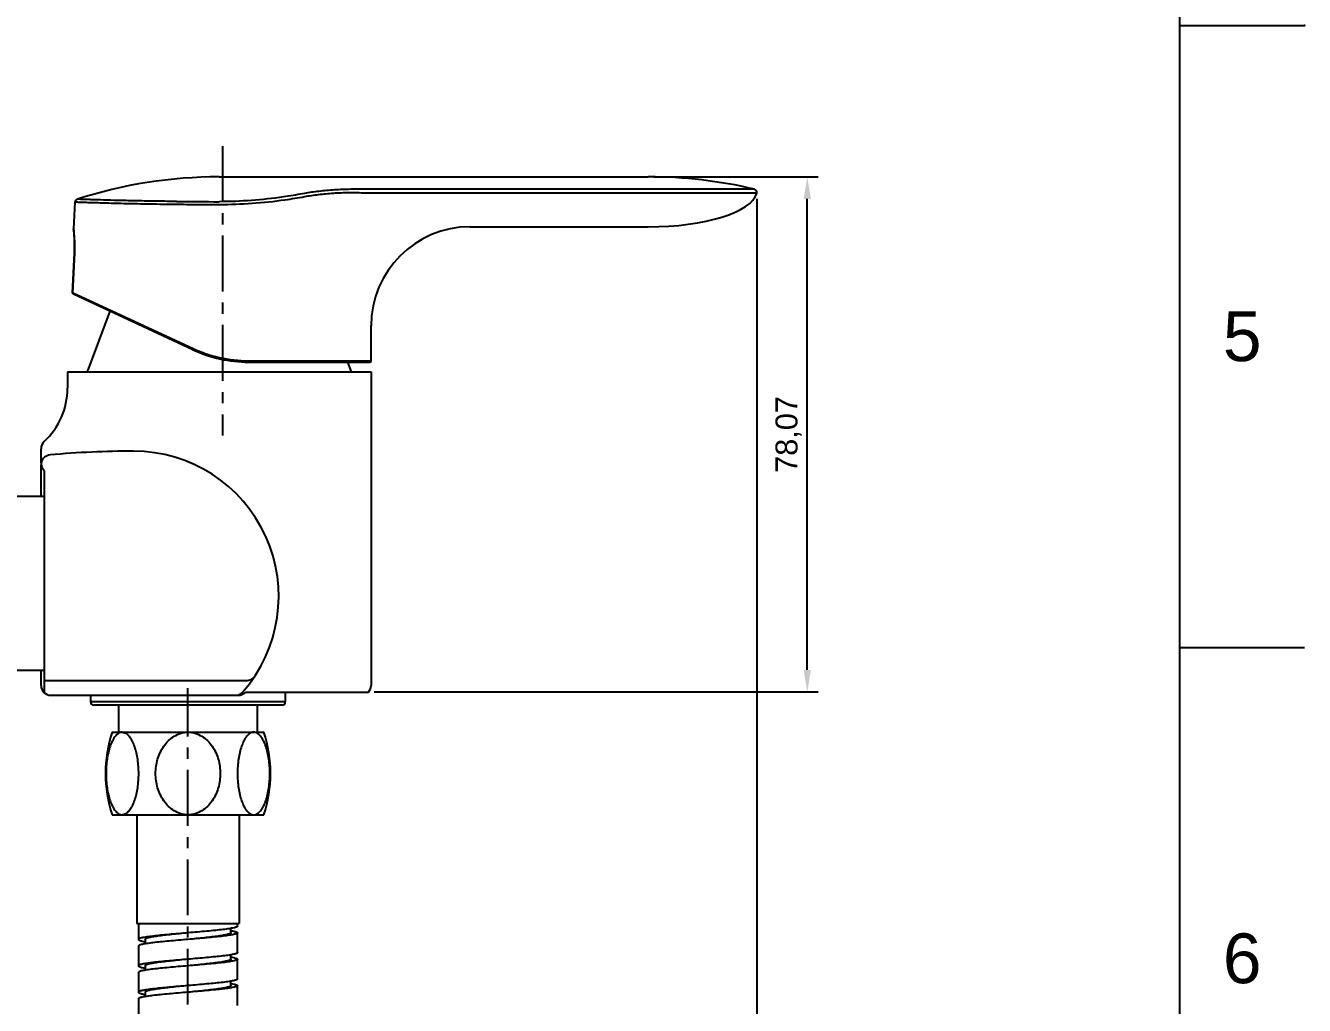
# Model space of a CAD drawing. Header units: millimetres. Extents: x 789 to 1209, y 393 to 987.
# Drawn here: x 1063.8 to 1209.1, y 578.2 to 689.6 of the extents above; entities that cross this region are included whole.
import ezdxf

# ---------------------------------------------------------------- set-up
doc = ezdxf.new("R2010")
doc.units = ezdxf.units.MM
doc.header["$LTSCALE"] = 0.1
doc.linetypes.add('CENTERX2', pattern=[101.6, 63.5, -12.7, 12.7, -12.7])
for name, color, linetype in [('02___PRT_ALL_AXES', 7, 'Continuous'), ('CENTER', 1, 'CENTERX2'), ('DIM', 3, 'Continuous')]:
    doc.layers.add(name, color=color, linetype=linetype)
doc.styles.get("Standard").update_dxf_attribs({"font": 'arial.ttf'})
doc.dimstyles.new('ISO-25', dxfattribs={"dimtxt": 2.5, "dimasz": 2.5, "dimexe": 1.25, "dimexo": 0.625, "dimtad": 1, "dimlfac": 1.333333, "dimtxsty": 'Standard', "dimcen": 2.5, "dimadec": 0, "dimazin": 0, "dimtfac": 1, "dimtmove": 0, "dimatfit": 3, "dimfxl": 0, "dimarcsym": 0})

# ---------------------------------------------------------------- blocks, each defined once
blk = doc.blocks.new('*D19')
at = {"layer": 'Defpoints', "color": 0}
for p in [(1146.92, 670.5), (1082.28, 548), (1082.28, 546.58)]:
    blk.add_point(p, dxfattribs=at)
at = {"layer": 'DIM', "color": 0, "lineweight": -2}
for p, q in [((1146.92, 669.87), (1146.92, 545.33)), ((1082.28, 547.38), (1082.28, 545.33)), ((1144.42, 546.58), (1084.78, 546.58))]:
    blk.add_line(p, q, dxfattribs=at)
at = {"layer": 'DIM', "color": 0}
for points in [[(1084.78, 546.99), (1084.78, 546.16), (1082.28, 546.58)], [(1144.42, 546.99), (1144.42, 546.16), (1146.92, 546.58)]]:
    blk.add_solid(points, dxfattribs=at)
at = {"layer": 'DIM', "color": 0, "insert": (1114.6, 548.71), "char_height": 2.5, "attachment_point": 5}
blk.add_mtext('86,18', dxfattribs=at)
blk = doc.blocks.new('*D20')
at = {"layer": 'Defpoints', "color": 0}
for p in [(1134.6, 672.36), (1152.66, 672.36), (1102.81, 613.81)]:
    blk.add_point(p, dxfattribs=at)
at = {"layer": 'DIM', "color": 0, "lineweight": -2}
for p, q in [((1135.22, 672.36), (1153.91, 672.36)), ((1152.66, 616.31), (1152.66, 669.86)), ((1103.43, 613.81), (1153.91, 613.81))]:
    blk.add_line(p, q, dxfattribs=at)
at = {"layer": 'DIM', "color": 0}
for points in [[(1152.24, 669.86), (1153.07, 669.86), (1152.66, 672.36)], [(1152.24, 616.31), (1153.07, 616.31), (1152.66, 613.81)]]:
    blk.add_solid(points, dxfattribs=at)
at = {"layer": 'DIM', "color": 0, "insert": (1150.53, 643.08), "char_height": 2.5, "attachment_point": 5, "rotation": 90}
blk.add_mtext('78,07', dxfattribs=at)

msp = doc.modelspace()

# ---------------------------------------------------------------- linework, layer by layer
for p, q in [((1195.0082, 406.7277), (1195.0082, 972.3843)), ((1195.0082, 689.556), (1209.1496, 689.556)), ((1195.0082, 618.8489), (1209.1496, 618.8489))]:
    msp.add_line(p, q)
at = {"color": 7, "linetype": 'Continuous'}
for p, q in [((1085.8464, 672.3577), (1134.5964, 672.3577)), ((1146.6432, 670.9607), (1102.4259, 670.9607)), ((1146.9193, 670.4976), (1102.4259, 670.4976)), ((1069.4283, 669.4767), (1069.2903, 666.462)), ((1080.9899, 669.5635), (1080.8021, 669.5654)), ((1069.2911, 666.4549), (1069.2903, 666.462)), ((1069.2939, 666.4292), (1069.2911, 666.4549)), ((1069.3029, 666.3293), (1069.3337, 666.0097)), ((1114.3151, 666.6956), (1114.3423, 666.6815)), ((1114.3461, 666.6815), (1134.5964, 666.6815)), ((1069.3834, 663.6869), (1069.1798, 659.1793)), ((1069.1817, 659.1792), (1069.3852, 663.6868)), ((1069.3834, 663.6869), (1069.3852, 663.6868)), ((1069.1798, 659.1785), (1069.1817, 659.1792)), ((1069.1817, 659.1792), (1069.2779, 659.1346)), ((1082.8325, 652.7105), (1069.2662, 659.0365)), ((1069.2779, 659.1346), (1069.7094, 658.9348)), ((1069.7094, 658.9348), (1070.0404, 658.7815)), ((1070.0404, 658.7815), (1081.9086, 653.2911)), ((1073.406, 657.1061), (1070.8509, 650.1923)), ((1103.0777, 655.4501), (1103.0964, 655.4338)), ((1081.9086, 653.2911), (1082.8698, 652.8466)), ((1082.8698, 652.8466), (1082.8884, 652.838)), ((1085.8464, 651.8322), (1085.8128, 651.686)), ((1089.1718, 651.3051), (1102.9459, 651.3051)), ((1089.1753, 651.4551), (1089.201, 651.4551)), ((1089.201, 651.4551), (1103.0964, 651.4551)), ((1100.4306, 651.3051), (1100.8419, 650.1923)), ((1068.5964, 650.1801), (1068.5964, 648.3296)), ((1068.5964, 650.1801), (1103.0964, 650.1801)), ((1103.0964, 650.1801), (1103.0964, 614.5551)), ((1065.5964, 639.8591), (1065.5964, 641.4558)), ((1065.5964, 636.0801), (1065.5964, 639.6311)), ((1065.9714, 613.7166), (1065.9714, 638.9136)), ((1062.0714, 636.0801), (1065.9714, 636.0801)), ((1062.0714, 616.2801), (1065.9714, 616.2801)), ((1065.5964, 614.5551), (1065.5964, 616.2801)), ((1066.3095, 615.1157), (1088.9393, 615.1157)), ((1066.7214, 613.4301), (1087.9416, 613.4301)), ((1071.2214, 613.4301), (1071.2214, 612.6801)), ((1087.6685, 613.4301), (1087.9415, 613.4301)), ((1088.8864, 613.8051), (1102.8099, 613.8051)), ((1093.3464, 613.8051), (1093.3464, 612.6801)), ((1093.3464, 612.6801), (1071.2214, 612.6801)), ((1092.9714, 612.3051), (1071.5964, 612.3051)), ((1074.4089, 612.3051), (1074.4089, 609.2301)), ((1090.1589, 612.3051), (1090.1589, 609.2301)), ((1073.6589, 609.2301), (1090.9089, 609.2301)), ((1073.6589, 599.8551), (1090.9089, 599.8551)), ((1076.6589, 587.4801), (1076.6589, 585.6801)), ((1087.9089, 587.1801), (1087.9089, 587.4801)), ((1077.4089, 585.6801), (1077.4089, 585.1771)), ((1087.1589, 586.4301), (1087.1589, 586.9327)), ((1087.9089, 584.1801), (1087.9089, 586.4301)), ((1076.6589, 584.9301), (1076.6589, 582.6801)), ((1087.1589, 583.4301), (1087.1589, 583.9331)), ((1087.9089, 581.1801), (1087.9089, 583.4301)), ((1076.6589, 581.9301), (1076.6589, 579.6801)), ((1077.4089, 582.6801), (1077.4089, 582.1776)), ((1087.1589, 580.4301), (1087.1589, 580.934)), ((1087.9089, 578.1801), (1087.9089, 580.4301)), ((1076.6589, 578.9301), (1076.6589, 576.6801)), ((1077.4089, 579.6801), (1077.4089, 579.1761))]:
    msp.add_line(p, q, dxfattribs=at)
msp.add_lwpolyline([(1069.3337, 666.0097), (1069.3705, 665.5062), (1069.3967, 664.8627), (1069.3978, 664.1364), (1069.3834, 663.6869)], dxfattribs=at)
for centre, radius, start, end in [((1085.8464, 619.7155), 52.6422, 90, 107.875571), ((1134.5964, 619.7155), 52.6422, 76.770987, 90), ((1146.5574, 670.5957), 0.375, 344.835876, 76.770987), ((1069.8029, 669.4595), 0.375, 107.875571, 177.378696), ((1085.9166, 1155.5561), 486.0175, 269.41918, 269.991714), ((1051.6196, 664.4668), 17.7829, 5.629682, 6.335592), ((1051.7701, 664.471), 17.6328, 358.969395, 5.664106), ((1114.3461, 655.4316), 11.2499, 90.000003, 180.000002), ((1051.8602, 664.4746), 17.5427, 358.624145, 358.952546), ((1052.0297, 664.4693), 17.3732, 357.418376, 358.628026), ((1069.3296, 659.1725), 0.15, 177.40221, 245.010903), ((1089.1718, 666.3051), 15, 245, 270), ((1089.1892, 666.5155), 15.059, 245.265814, 257.174321), ((1089.2005, 666.5591), 15.104, 257.169533, 269.904554), ((1102.9464, 651.4551), 0.15, 270, 0), ((1060.3467, 648.3297), 8.2498, 312.842177, 359.999041), ((1066.7212, 641.4559), 1.1248, 132.839558, 180.004291), ((1076.0964, 536.1801), 105, 90.000023, 95.178147), ((1076.0964, 624.6801), 16.5, 318.811849, 90), ((1066.7214, 639.6312), 1.125, 170.842377, 180.001916), ((1066.7214, 639.6312), 1.125, 95.178265, 165.222892), ((1066.3239, 616.2517), 1.1361, 251.920493, 269.272705), ((1066.7214, 614.5551), 1.125, 180, 270), ((1087.6668, 614.5551), 1.125, 270.000769, 318.81164), ((1087.9517, 614.7962), 1.3638, 291.349781, 302.273918), ((1101.9714, 614.5551), 1.125, 318.189685, 0), ((1071.5964, 612.6801), 0.375, 180, 270), ((1092.9714, 612.6801), 0.375, 270, 0)]:
    msp.add_arc(centre, radius, start, end, dxfattribs=at)
msp.add_ellipse((1134.5964, 670.8825), major_axis=(12.375, 0), ratio=0.33947594, start_param=-1.57079633, end_param=-0.09174705, dxfattribs=at)
for points, knots in [([(1095.3073, 670.4415), (1094.5894, 670.3057), (1091.4631, 669.7786), (1088.2862, 669.5385), (1085.8464, 669.5385)], [0, 0, 0, 0, 0.23044077, 1, 1, 1, 1]), ([(1095.5175, 670.0802), (1094.7826, 669.9451), (1091.5852, 669.4216), (1088.339, 669.1836), (1085.8464, 669.1836)], [0, 0, 0, 0, 0.23063552, 1, 1, 1, 1]), ([(1102.4259, 670.9607), (1101.798, 670.9607), (1100.5532, 670.9506), (1098.72, 670.8671), (1096.9721, 670.7096), (1095.8456, 670.5434), (1095.3073, 670.4415)], [0, 0, 0, 0, 0.26355582, 0.52246404, 0.77004061, 1, 1, 1, 1]), ([(1102.4259, 670.4976), (1102.1215, 670.5131), (1101.5133, 670.542), (1100.3059, 670.5498), (1098.8315, 670.4903), (1097.1344, 670.3406), (1096.0404, 670.1793), (1095.5175, 670.0802)], [0, 0, 0, 0, 0.13184693, 0.26331604, 0.5221211, 0.76978575, 1, 1, 1, 1]), ([(1085.8464, 669.1836), (1084.7529, 669.1836), (1082.6138, 669.1919), (1079.5212, 669.223), (1077.0917, 669.2652), (1075.3134, 669.3029), (1074.1339, 669.3314), (1073.0725, 669.36), (1072.1374, 669.3874), (1071.3353, 669.4119), (1070.7529, 669.4307), (1070.3579, 669.4441), (1070.116, 669.4526), (1069.9107, 669.4598), (1069.7423, 669.4658), (1069.625, 669.4699), (1069.5498, 669.4726), (1069.5071, 669.4738), (1069.4746, 669.4757), (1069.4496, 669.4746), (1069.4376, 669.4784), (1069.4289, 669.4752), (1069.4283, 669.4767)], [0, 0, 0, 0, 0.19975849, 0.39079047, 0.5649899, 0.64366946, 0.71573037, 0.78054395, 0.83763552, 0.88663482, 0.92713572, 0.94409667, 0.95884002, 0.97135088, 0.98161799, 0.98963127, 0.99278924, 0.99537853, 0.99739671, 0.99884131, 0.99970989, 1, 1, 1, 1]), ([(1080.8021, 669.5654), (1080.0063, 669.5737), (1078.4829, 669.5939), (1076.3176, 669.6333), (1074.4063, 669.6755), (1072.7911, 669.7189), (1071.6462, 669.7522), (1070.9019, 669.7758), (1070.4786, 669.7893), (1070.1481, 669.8019), (1069.9105, 669.807), (1069.768, 669.8171), (1069.7036, 669.8136), (1069.6878, 669.8164)], [0, 0, 0, 0, 0.21474724, 0.41110689, 0.58439648, 0.73063203, 0.8471252, 0.89348159, 0.93159913, 0.96138303, 0.98276263, 0.99567053, 1, 1, 1, 1]), ([(1069.2662, 659.0365), (1069.2401, 659.0487), (1069.1942, 659.0901), (1069.1801, 659.1502), (1069.1817, 659.1792)], [0, 0, 0, 0, 0.49805661, 1, 1, 1, 1]), ([(1082.8698, 652.8466), (1082.8624, 652.8302), (1082.8496, 652.8001), (1082.8353, 652.7575), (1082.829, 652.7317), (1082.8284, 652.7124), (1082.8325, 652.7105)], [0, 0, 0, 0, 0.37585448, 0.69187474, 0.90542467, 1, 1, 1, 1]), ([(1089.201, 651.4551), (1089.201, 651.4196), (1089.1975, 651.3704), (1089.1873, 651.3235), (1089.1771, 651.3051), (1089.1718, 651.3051)], [0, 0, 0, 0, 0.68118774, 0.89773595, 1, 1, 1, 1]), ([(1065.6232, 639.626), (1065.6355, 639.5631), (1065.7023, 639.3056), (1065.8365, 639.0638), (1065.9714, 638.9136)], [0, 0, 0, 0, 0.24116531, 1, 1, 1, 1]), ([(1088.9394, 615.1157), (1089.1114, 615.1129), (1089.4829, 615.1928), (1089.7729, 615.4475), (1089.879, 615.6088)], [0, 0, 0, 0, 0.4712114, 1, 1, 1, 1]), ([(1074.8144, 609.2301), (1074.7453, 609.2301), (1074.6024, 609.2086), (1074.398, 609.1161), (1074.2045, 608.9699), (1074.0233, 608.7764), (1073.8555, 608.5416), (1073.6442, 608.1699), (1073.4236, 607.6334), (1073.2236, 606.9251), (1073.0812, 606.1597), (1072.9961, 605.3595), (1072.9678, 604.5426), (1072.9961, 603.7257), (1073.0812, 602.9255), (1073.2236, 602.1601), (1073.4236, 601.4518), (1073.6442, 600.9153), (1073.8555, 600.5436), (1074.0233, 600.3088), (1074.2045, 600.1153), (1074.398, 599.9691), (1074.6024, 599.8766), (1074.7453, 599.8551), (1074.8144, 599.8551)], [0, 0, 0, 0, 0.01931647, 0.03976169, 0.0621062, 0.08671088, 0.11360222, 0.1426285, 0.20609366, 0.27518657, 0.34814151, 0.42349626, 0.50000013, 0.57650395, 0.65185861, 0.7248135, 0.7939064, 0.85737157, 0.88639783, 0.91328917, 0.93789382, 0.96023831, 0.98068352, 1, 1, 1, 1]), ([(1074.8217, 609.2301), (1074.8908, 609.2294), (1075.0336, 609.2063), (1075.2374, 609.1121), (1075.4303, 608.9644), (1075.6109, 608.7697), (1075.7781, 608.534), (1075.9885, 608.1615), (1076.2082, 607.6245), (1076.4073, 606.916), (1076.5488, 606.151), (1076.6332, 605.3514), (1076.661, 604.5353), (1076.6322, 603.7194), (1076.5468, 602.9203), (1076.4042, 602.156), (1076.2041, 601.4488), (1075.9836, 600.9132), (1075.7724, 600.5422), (1075.6047, 600.3078), (1075.4237, 600.1147), (1075.2303, 599.9688), (1075.0261, 599.8766), (1074.8834, 599.8551), (1074.8144, 599.8551)], [0, 0, 0, 0, 0.01933, 0.03982077, 0.06222603, 0.08689325, 0.11384151, 0.14291537, 0.20644594, 0.2755686, 0.34852624, 0.42386629, 0.50034192, 0.57680706, 0.65211569, 0.72501909, 0.79405942, 0.85747369, 0.8864757, 0.91334453, 0.93792956, 0.96025856, 0.98069233, 1, 1, 1, 1]), ([(1082.2839, 599.8551), (1082.0103, 599.8551), (1081.4601, 599.9363), (1080.7039, 600.2781), (1080.0525, 600.79), (1079.3452, 601.6325), (1078.7617, 602.8978), (1078.5335, 604.5426), (1078.7617, 606.1874), (1079.3452, 607.4527), (1080.0525, 608.2952), (1080.7039, 608.8071), (1081.4601, 609.1489), (1082.0103, 609.2301), (1082.2839, 609.2301)], [0, 0, 0, 0, 0.062506, 0.12503871, 0.18760733, 0.25020467, 0.37504304, 0.49999973, 0.62495521, 0.74979389, 0.8123921, 0.87496097, 0.93749257, 1, 1, 1, 1]), ([(1082.2839, 609.2301), (1082.5574, 609.2301), (1083.1076, 609.1489), (1083.8638, 608.8071), (1084.5152, 608.2952), (1085.2225, 607.4527), (1085.806, 606.1874), (1086.0342, 604.5426), (1085.806, 602.8978), (1085.2225, 601.6325), (1084.5152, 600.79), (1083.8638, 600.2781), (1083.1076, 599.9363), (1082.5574, 599.8551), (1082.2839, 599.8551)], [0, 0, 0, 0, 0.06250605, 0.1250387, 0.18760729, 0.2502046, 0.37504287, 0.49999949, 0.6249551, 0.74979391, 0.81239211, 0.87496091, 0.9374925, 1, 1, 1, 1]), ([(1089.7533, 609.2301), (1089.6842, 609.2301), (1089.5413, 609.2086), (1089.337, 609.1161), (1089.1434, 608.9699), (1088.9623, 608.7764), (1088.7944, 608.5416), (1088.5831, 608.1699), (1088.3625, 607.6334), (1088.1625, 606.9251), (1088.0202, 606.1597), (1087.935, 605.3595), (1087.9067, 604.5426), (1087.935, 603.7257), (1088.0202, 602.9255), (1088.1625, 602.1601), (1088.3625, 601.4518), (1088.5831, 600.9153), (1088.7944, 600.5436), (1088.9623, 600.3088), (1089.1434, 600.1153), (1089.337, 599.9691), (1089.5413, 599.8766), (1089.6842, 599.8551), (1089.7533, 599.8551)], [0, 0, 0, 0, 0.01931646, 0.03976163, 0.06210608, 0.0867107, 0.11360202, 0.14262826, 0.20609345, 0.27518639, 0.34814128, 0.42349591, 0.49999972, 0.57650359, 0.65185841, 0.72481353, 0.79390654, 0.85737169, 0.88639793, 0.91328925, 0.93789388, 0.96023835, 0.98068353, 1, 1, 1, 1]), ([(1089.7533, 599.8551), (1089.8224, 599.8551), (1089.9653, 599.8766), (1090.1697, 599.9691), (1090.3633, 600.1153), (1090.5444, 600.3088), (1090.7123, 600.5436), (1090.9235, 600.9153), (1091.1441, 601.4518), (1091.3441, 602.1601), (1091.4865, 602.9255), (1091.5716, 603.7257), (1091.5999, 604.5426), (1091.5716, 605.3595), (1091.4865, 606.1597), (1091.3441, 606.9251), (1091.1441, 607.6334), (1090.9235, 608.1699), (1090.7123, 608.5416), (1090.5444, 608.7764), (1090.3633, 608.9699), (1090.1697, 609.1161), (1089.9653, 609.2086), (1089.8224, 609.2301), (1089.7533, 609.2301)], [0, 0, 0, 0, 0.01931648, 0.03976168, 0.06210615, 0.08671079, 0.11360212, 0.14262839, 0.20609357, 0.27518646, 0.3481415, 0.42349629, 0.50000013, 0.57650399, 0.65185871, 0.72481373, 0.7939067, 0.85737183, 0.88639806, 0.91328936, 0.93789396, 0.9602384, 0.98068356, 1, 1, 1, 1]), ([(1087.9089, 587.1801), (1087.9089, 587.1621), (1087.8859, 587.1333), (1087.8453, 587.1072), (1087.774, 587.0726), (1087.6513, 587.033), (1087.4651, 586.9874), (1087.2295, 586.9417), (1086.8234, 586.8756), (1086.2114, 586.7964), (1085.3695, 586.7054), (1084.4092, 586.6139), (1083.3673, 586.5221), (1082.6497, 586.4612), (1082.2839, 586.4301)], [0, 0, 0, 0, 0.009478, 0.01667896, 0.02590633, 0.05078677, 0.08436529, 0.12649906, 0.1768621, 0.3004442, 0.45059477, 0.62166267, 0.80715323, 1, 1, 1, 1]), ([(1082.2839, 586.4301), (1081.9181, 586.3991), (1081.2004, 586.3381), (1080.1585, 586.2463), (1079.1982, 586.1548), (1078.3563, 586.0638), (1077.7443, 585.9847), (1077.3383, 585.9185), (1077.1026, 585.8728), (1076.9165, 585.8272), (1076.7938, 585.7876), (1076.7224, 585.753), (1076.6818, 585.7269), (1076.6589, 585.6982), (1076.6589, 585.6801)], [0, 0, 0, 0, 0.19284683, 0.37833761, 0.54940581, 0.69955657, 0.82313857, 0.87349993, 0.91563477, 0.94921294, 0.97409294, 0.98331854, 0.99052013, 1, 1, 1, 1]), ([(1076.6589, 585.6801), (1076.6589, 585.654), (1076.7039, 585.6156), (1076.7711, 585.5833), (1076.8554, 585.5522), (1076.961, 585.522), (1077.1462, 585.4777), (1077.297, 585.4498), (1077.4049, 585.4314)], [0, 0, 0, 0, 0.0973962, 0.18071833, 0.29062898, 0.42770358, 0.59194841, 1, 1, 1, 1]), ([(1082.2839, 585.6801), (1081.9181, 585.6491), (1081.2004, 585.5881), (1080.1585, 585.4963), (1079.1982, 585.4048), (1078.3563, 585.3138), (1077.7443, 585.2346), (1077.3383, 585.1686), (1077.1026, 585.1228), (1076.9165, 585.0772), (1076.7938, 585.0376), (1076.7224, 585.003), (1076.6818, 584.9769), (1076.6589, 584.9481), (1076.6589, 584.9301)], [0, 0, 0, 0, 0.19284705, 0.37833769, 0.5494053, 0.6995552, 0.8231364, 0.87350217, 0.91563229, 0.94921538, 0.97409087, 0.98331975, 0.99052192, 1, 1, 1, 1]), ([(1082.2839, 586.4301), (1081.9668, 586.3991), (1081.3448, 586.3381), (1080.4418, 586.2463), (1079.6095, 586.1548), (1078.9752, 586.0758), (1078.5271, 586.0109), (1078.2429, 585.9646), (1077.9975, 585.9185), (1077.7931, 585.8727), (1077.6317, 585.8271), (1077.5252, 585.7873), (1077.4637, 585.7529), (1077.4275, 585.7259), (1077.4089, 585.6976), (1077.4089, 585.6801)], [0, 0, 0, 0, 0.19222388, 0.37713313, 0.54770352, 0.69748503, 0.76279391, 0.82088394, 0.87124785, 0.9134539, 0.94721798, 0.97242594, 0.98191064, 0.9894566, 1, 1, 1, 1]), ([(1087.1589, 586.4301), (1087.1589, 586.4126), (1087.1402, 586.3843), (1087.104, 586.3573), (1087.0425, 586.3229), (1086.9361, 586.2831), (1086.7746, 586.2375), (1086.5702, 586.1917), (1086.3248, 586.1455), (1086.0406, 586.0993), (1085.5925, 586.0344), (1084.9583, 585.9555), (1084.1259, 585.8639), (1083.2229, 585.7721), (1082.6009, 585.7112), (1082.2839, 585.6801)], [0, 0, 0, 0, 0.01054597, 0.01808961, 0.02757201, 0.0527851, 0.08654416, 0.12875503, 0.17911449, 0.23720855, 0.30251386, 0.45229583, 0.62286659, 0.80777607, 1, 1, 1, 1]), ([(1087.9088, 586.4301), (1087.9088, 586.4121), (1087.886, 586.3833), (1087.8453, 586.3572), (1087.774, 586.3226), (1087.6513, 586.283), (1087.4651, 586.2374), (1087.2295, 586.1917), (1086.8234, 586.1256), (1086.2114, 586.0464), (1085.3695, 585.9554), (1084.4092, 585.8639), (1083.3673, 585.7721), (1082.6497, 585.7112), (1082.2839, 585.6801)], [0, 0, 0, 0, 0.00947808, 0.01668025, 0.02590913, 0.05078462, 0.08436771, 0.12649783, 0.1768636, 0.3004448, 0.4505947, 0.62166231, 0.80715295, 1, 1, 1, 1]), ([(1087.1787, 586.6761), (1087.2843, 586.6579), (1087.432, 586.6303), (1087.6132, 586.5865), (1087.7166, 586.5566), (1087.799, 586.5259), (1087.8649, 586.4938), (1087.9089, 586.4558), (1087.9088, 586.4301)], [0, 0, 0, 0, 0.40777699, 0.57187216, 0.70888458, 0.81873898, 0.90210405, 1, 1, 1, 1]), ([(1087.9088, 584.1801), (1087.9088, 584.1621), (1087.886, 584.1333), (1087.8453, 584.1072), (1087.774, 584.0726), (1087.6513, 584.033), (1087.4651, 583.9874), (1087.2295, 583.9417), (1086.8234, 583.8756), (1086.2114, 583.7964), (1085.3695, 583.7054), (1084.4092, 583.6139), (1083.3673, 583.5221), (1082.6497, 583.4612), (1082.2839, 583.4301)], [0, 0, 0, 0, 0.00947808, 0.01668025, 0.02590913, 0.05078462, 0.08436771, 0.12649783, 0.1768636, 0.3004448, 0.4505947, 0.62166231, 0.80715295, 1, 1, 1, 1]), ([(1082.2839, 583.4301), (1081.9181, 583.3991), (1081.2004, 583.3381), (1080.1585, 583.2463), (1079.1982, 583.1548), (1078.3563, 583.0638), (1077.7443, 582.9846), (1077.3383, 582.9186), (1077.1026, 582.8728), (1076.9165, 582.8272), (1076.7938, 582.7876), (1076.7224, 582.753), (1076.6818, 582.7269), (1076.6589, 582.6981), (1076.6589, 582.6801)], [0, 0, 0, 0, 0.19284705, 0.37833769, 0.5494053, 0.6995552, 0.8231364, 0.87350217, 0.91563229, 0.94921538, 0.97409087, 0.98331975, 0.99052192, 1, 1, 1, 1]), ([(1082.2839, 583.4301), (1081.9668, 583.3991), (1081.3448, 583.3381), (1080.4418, 583.2463), (1079.6095, 583.1548), (1078.9752, 583.0758), (1078.5271, 583.0109), (1078.2429, 582.9647), (1077.9975, 582.9185), (1077.7931, 582.8727), (1077.6317, 582.8271), (1077.5252, 582.7873), (1077.4637, 582.7529), (1077.4275, 582.7259), (1077.4089, 582.6976), (1077.4089, 582.6801)], [0, 0, 0, 0, 0.19222381, 0.37713303, 0.54770344, 0.697485, 0.76279369, 0.82088399, 0.87124747, 0.91345406, 0.94721747, 0.97242618, 0.9819111, 0.98945615, 1, 1, 1, 1]), ([(1087.1589, 583.4301), (1087.1588, 583.4126), (1087.1402, 583.3843), (1087.104, 583.3573), (1087.0425, 583.3229), (1086.9361, 583.2831), (1086.7746, 583.2375), (1086.5702, 583.1917), (1086.3248, 583.1456), (1086.0406, 583.0993), (1085.5925, 583.0344), (1084.9583, 582.9555), (1084.1259, 582.8639), (1083.2229, 582.7721), (1082.6009, 582.7112), (1082.2839, 582.6801)], [0, 0, 0, 0, 0.01054557, 0.01808906, 0.02757247, 0.05278461, 0.08654467, 0.12875451, 0.17911499, 0.23720803, 0.30251428, 0.45229614, 0.62286679, 0.80777616, 1, 1, 1, 1]), ([(1087.9089, 583.4301), (1087.9089, 583.4121), (1087.8859, 583.3833), (1087.8453, 583.3572), (1087.774, 583.3226), (1087.6513, 583.283), (1087.4651, 583.2374), (1087.2295, 583.1917), (1086.8234, 583.1256), (1086.2114, 583.0464), (1085.3695, 582.9554), (1084.4092, 582.8639), (1083.3673, 582.7721), (1082.6497, 582.7112), (1082.2839, 582.6801)], [0, 0, 0, 0, 0.00947987, 0.01668146, 0.02590706, 0.05078706, 0.08436523, 0.12650007, 0.17686143, 0.30044343, 0.45059419, 0.62166239, 0.80715317, 1, 1, 1, 1]), ([(1087.1629, 583.6788), (1087.2707, 583.6604), (1087.4215, 583.6325), (1087.6067, 583.5882), (1087.7123, 583.558), (1087.7966, 583.5269), (1087.8638, 583.4946), (1087.9088, 583.4562), (1087.9089, 583.4301)], [0, 0, 0, 0, 0.40805159, 0.57229642, 0.70937102, 0.81928167, 0.9026038, 1, 1, 1, 1]), ([(1076.6589, 582.6801), (1076.6589, 582.6544), (1076.7028, 582.6164), (1076.7687, 582.5843), (1076.8511, 582.5536), (1076.9545, 582.5237), (1077.1358, 582.4799), (1077.2834, 582.4523), (1077.389, 582.4341)], [0, 0, 0, 0, 0.09789595, 0.18126102, 0.29111542, 0.42812784, 0.59222301, 1, 1, 1, 1]), ([(1082.2839, 582.6801), (1081.9181, 582.6491), (1081.2004, 582.5881), (1080.1585, 582.4963), (1079.1982, 582.4048), (1078.3563, 582.3138), (1077.7443, 582.2347), (1077.3383, 582.1685), (1077.1026, 582.1228), (1076.9165, 582.0772), (1076.7938, 582.0376), (1076.7224, 582.003), (1076.6818, 581.9769), (1076.6589, 581.9482), (1076.6589, 581.9301)], [0, 0, 0, 0, 0.19284658, 0.37833694, 0.54940467, 0.69955509, 0.82313707, 0.87350002, 0.91563376, 0.94921246, 0.97409275, 0.98331935, 0.99051926, 1, 1, 1, 1]), ([(1082.2839, 580.4301), (1081.9181, 580.3991), (1081.2004, 580.3381), (1080.1585, 580.2463), (1079.1982, 580.1548), (1078.3563, 580.0638), (1077.7443, 579.9847), (1077.3383, 579.9185), (1077.1026, 579.8728), (1076.9165, 579.8272), (1076.7938, 579.7876), (1076.7224, 579.753), (1076.6818, 579.7269), (1076.6589, 579.6982), (1076.6589, 579.6801)], [0, 0, 0, 0, 0.19284658, 0.37833694, 0.54940467, 0.69955509, 0.82313707, 0.87350002, 0.91563376, 0.94921246, 0.97409275, 0.98331935, 0.99051926, 1, 1, 1, 1]), ([(1082.2839, 580.4301), (1081.9668, 580.3991), (1081.3448, 580.3381), (1080.4418, 580.2463), (1079.6095, 580.1548), (1078.9752, 580.0758), (1078.5271, 580.0109), (1078.2429, 579.9647), (1077.9975, 579.9185), (1077.7931, 579.8727), (1077.6317, 579.8271), (1077.5252, 579.7873), (1077.4637, 579.7529), (1077.4275, 579.7259), (1077.4089, 579.6976), (1077.4089, 579.6801)], [0, 0, 0, 0, 0.19222378, 0.37713301, 0.54770347, 0.69748512, 0.7627932, 0.82088421, 0.87124686, 0.91345437, 0.94721679, 0.97242655, 0.98191137, 0.98945558, 1, 1, 1, 1]), ([(1087.9089, 581.1801), (1087.9089, 581.1621), (1087.8859, 581.1333), (1087.8453, 581.1072), (1087.774, 581.0726), (1087.6513, 581.033), (1087.4651, 580.9874), (1087.2295, 580.9417), (1086.8234, 580.8756), (1086.2114, 580.7964), (1085.3695, 580.7054), (1084.4092, 580.6139), (1083.3673, 580.5221), (1082.6497, 580.4612), (1082.2839, 580.4301)], [0, 0, 0, 0, 0.00947987, 0.01668146, 0.02590706, 0.05078706, 0.08436523, 0.12650007, 0.17686143, 0.30044343, 0.45059419, 0.62166239, 0.80715317, 1, 1, 1, 1]), ([(1087.1589, 580.4301), (1087.1588, 580.4126), (1087.1402, 580.3843), (1087.104, 580.3573), (1087.0425, 580.3229), (1086.9361, 580.2831), (1086.7746, 580.2375), (1086.5702, 580.1917), (1086.3248, 580.1456), (1086.0406, 580.0993), (1085.5925, 580.0344), (1084.9583, 579.9555), (1084.1259, 579.8639), (1083.2229, 579.7721), (1082.6009, 579.7112), (1082.2839, 579.6801)], [0, 0, 0, 0, 0.01054503, 0.01808868, 0.02757298, 0.05278395, 0.08654518, 0.12875384, 0.17911544, 0.23720741, 0.30251464, 0.45229639, 0.62286693, 0.80777621, 1, 1, 1, 1]), ([(1087.9089, 580.4301), (1087.9088, 580.4121), (1087.886, 580.3833), (1087.8453, 580.3572), (1087.774, 580.3226), (1087.6513, 580.283), (1087.4651, 580.2374), (1087.2295, 580.1917), (1086.8234, 580.1256), (1086.2114, 580.0464), (1085.3695, 579.9554), (1084.4092, 579.8639), (1083.3673, 579.7721), (1082.6497, 579.7112), (1082.2839, 579.6801)], [0, 0, 0, 0, 0.0094796, 0.0166795, 0.02590852, 0.05078598, 0.08436757, 0.12649837, 0.17686396, 0.30044549, 0.4505955, 0.62166296, 0.80715328, 1, 1, 1, 1]), ([(1087.178, 580.6762), (1087.2837, 580.658), (1087.4315, 580.6304), (1087.6129, 580.5866), (1087.7164, 580.5567), (1087.7989, 580.5259), (1087.8649, 580.4938), (1087.9089, 580.4558), (1087.9089, 580.4301)], [0, 0, 0, 0, 0.40779858, 0.5718854, 0.7088956, 0.81877004, 0.90211679, 1, 1, 1, 1]), ([(1076.6589, 579.6801), (1076.6589, 579.6542), (1076.7034, 579.616), (1076.77, 579.5837), (1076.8535, 579.5528), (1076.9581, 579.5227), (1077.1415, 579.4787), (1077.291, 579.4509), (1077.3978, 579.4326)], [0, 0, 0, 0, 0.09762804, 0.18095126, 0.29085705, 0.42789726, 0.59206244, 1, 1, 1, 1]), ([(1082.2839, 579.6801), (1081.9181, 579.6491), (1081.2004, 579.5881), (1080.1585, 579.4963), (1079.1982, 579.4048), (1078.3563, 579.3138), (1077.7443, 579.2347), (1077.3383, 579.1686), (1077.1026, 579.1228), (1076.9165, 579.0772), (1076.7938, 579.0376), (1076.7224, 579.003), (1076.6818, 578.9769), (1076.6589, 578.9481), (1076.6589, 578.9301)], [0, 0, 0, 0, 0.19284712, 0.37833813, 0.54940627, 0.69955657, 0.82313789, 0.87350102, 0.91563359, 0.9492145, 0.97409167, 0.98331872, 0.99052169, 1, 1, 1, 1])]:
    msp.add_open_spline(points, degree=3, knots=knots, dxfattribs=at)
for points in [[(1065.6339, 639.919), (1065.6089, 639.8245), (1065.6045, 639.7219), (1065.6232, 639.626)], [(1087.9416, 613.4301), (1088.1135, 613.4301), (1088.2882, 613.4633), (1088.4482, 613.526)], [(1088.68, 613.6431), (1088.7539, 613.6899), (1088.8236, 613.7443), (1088.8864, 613.8051)]]:
    msp.add_open_spline(points, degree=3, dxfattribs=at)
msp.add_point((1209.1496, 689.556))
at = {"layer": '02___PRT_ALL_AXES', "color": 7, "linetype": 'Continuous'}
for p, q in [((1103.0964, 651.4551), (1103.0964, 655.4472)), ((1076.4714, 599.8551), (1076.4714, 587.4801)), ((1088.0964, 599.8551), (1088.0964, 587.4801)), ((1076.4714, 587.4801), (1088.0964, 587.4801))]:
    msp.add_line(p, q, dxfattribs=at)
for centre, start, end in [((1087.9323, 604.5426), 161.819446, 198.180554), ((1076.6354, 604.5426), 341.819446, 18.180554)]:
    msp.add_arc(centre, 15.0234, start, end, dxfattribs=at)
at = {"layer": 'CENTER'}
for p, q in [((1086.2155, 675.8425), (1086.2155, 642.9504)), ((1082.2839, 537.6324), (1082.2839, 614.2301))]:
    msp.add_line(p, q, dxfattribs=at)

# ---------------------------------------------------------------- texts
at = {"char_height": 5.6566, "attachment_point": 5}
for s, insert in [('5', (1202.0789, 654.2025)), ('6', (1202.0789, 583.4954))]:
    msp.add_mtext_dynamic_manual_height_columns(s, width=50, gutter_width=12.5, heights=[0], dxfattribs=dict(at, insert=insert))

# ---------------------------------------------------------------- dimensions: what is measured, and where the dimension line sits
at = {"layer": 'DIM'}
dim = msp.add_linear_dim(base=(1152.6577, 672.3577), p1=(1102.8099, 613.8051), p2=(1134.5964, 672.3577), angle=90, dimstyle='ISO-25', dxfattribs=at)
dim.commit()
dim.dimension.update_dxf_attribs({"geometry": '*D20', "text_midpoint": (1150.5303, 643.0814)})
dim = msp.add_linear_dim(base=(1082.2839, 546.5782), p1=(1146.9193, 670.4976), p2=(1082.2839, 548.0026), dimstyle='ISO-25', dxfattribs=at)
dim.commit()
dim.dimension.update_dxf_attribs({"geometry": '*D19', "text_midpoint": (1114.6016, 548.7055)})

doc.saveas('drawing.dxf')
